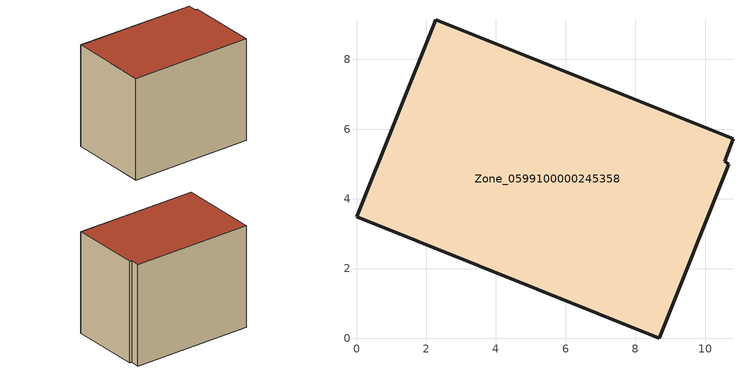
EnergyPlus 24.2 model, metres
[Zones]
Zone_0599100000245358
 floor ground (C_G): 10.8,5.72 10.57,5.08 10.68,4.99 8.69,0 0,3.48 2.27,9.14 z0.43
 wall outside (C_F): 10.8,5.72 2.27,9.14 0,3.48 8.69,0 10.68,4.99 10.57,5.08 10.8,5.72 z0.43:8.14
 roof outside (C_R): 10.57,5.08 10.8,5.72 2.27,9.14 0,3.48 8.69,0 10.68,4.99 z8.14
[BUILDING]
Pand.0599100000245358: North Axis=0; Terrain=City; Loads Convergence Tolerance Value=0.04; Temperature Convergence Tolerance Value=0.4; Solar Distribution=FullExterior; Maximum Number of Warmup Days=25; Minimum Number of Warmup Days=1
[Site:Location]
Rotterdam.The.Hague.AP_ZH_NLD Design_Conditions: Latitude=51.96; Longitude=4.45; Time Zone=1; Elevation=-4.5
[SITE:GROUNDTEMPERATURE:BUILDINGSURFACE]
18, 18, 18, 18, 18, 18, 18, 18, 18, 18, 18, 18
[MATERIAL] Thermal Absorptance=0.9; Solar Absorptance=0.7; Visible Absorptance=0.7
Name | Roughness | Thickness | Conductivity | Density | Specific Heat
G.TI.1965-1974 | MediumSmooth | 0.15 | 0.882353 | 540 | 1210
F.TI.1965-1974 | Rough | 0.3 | 0.697674 | 1920 | 840
R.TI.1965-1974 | MediumRough | 0.2 | 0.232558 | 1500 | 1000
[CONSTRUCTION]
C_G: G.TI.1965-1974
C_F: F.TI.1965-1974
C_R: R.TI.1965-1974
[ZONE]
Zone_0599100000245358: Type=1; Multiplier=1; Ceiling Height=Autocalculate; Volume=Autocalculate; Floor Area=autocalculate; Part of Total Floor Area=Yes
[ZONEINFILTRATION:DESIGNFLOWRATE]
Infil_Zone_0599100000245358: Zone or ZoneList or Space or SpaceList=Zone_0599100000245358; Schedule=AlwaysOn; Design Flow Rate Calculation Method=Flow/Area; Flow Rate per Floor Area=0.003; Constant Term Coefficient=1; Temperature Term Coefficient=0; Velocity Term Coefficient=0; Velocity Squared Term Coefficient=0
[HVACTEMPLATE:ZONE:IDEALLOADSAIRSYSTEM]
Zone_0599100000245358: Maximum Heating Supply Air Temperature=50; Minimum Cooling Supply Air Temperature=13; Maximum Heating Supply Air Humidity Ratio=0.0156; Minimum Cooling Supply Air Humidity Ratio=0.0077; Heating Limit=NoLimit; Cooling Limit=NoLimit; Dehumidification Control Type=ConstantSensibleHeatRatio; Cooling Sensible Heat Ratio=0.7; Dehumidification Setpoint=60; Humidification Control Type=None; Humidification Setpoint=30; Outdoor Air Method=None; Outdoor Air Flow Rate per Person=0.00944; Outdoor Air Flow Rate per Zone Floor Area=0; Outdoor Air Flow Rate per Zone=0; Demand Controlled Ventilation Type=None; Outdoor Air Economizer Type=NoEconomizer; Heat Recovery Type=None; Sensible Heat Recovery Effectiveness=0.7; Latent Heat Recovery Effectiveness=0.65
[ZONECONTROL:THERMOSTAT]
ThermostatControl_Zone_0599100000245358: Zone or ZoneList=Zone_0599100000245358; Control Type Schedule=DualSetpointControlType; Control 1=Thermostat_Zone_0599100000245358; Temperature Difference Between Cutout And Setpoint=0
[THERMOSTATSETPOINT:DUALSETPOINT]
Thermostat_Zone_0599100000245358: Heating Setpoint Temperature Schedule=HeatingSetpoint_Zone_0599100000245358; Cooling Setpoint Temperature Schedule=CoolingSetpoint_Zone_0599100000245358
[SCHEDULE:COMPACT]
HeatingSetpoint_Zone_0599100000245358: Through: 12/31, For: AllDays, Until: 24:00, 21
CoolingSetpoint_Zone_0599100000245358: Through: 12/31, For: AllDays, Until: 24:00, 24
DualSetpointControlType: Through: 12/31, For: AllDays, Until: 24:00, 4
AlwaysOn: Through: 12/31, For: AllDays, Until: 24:00, 1
